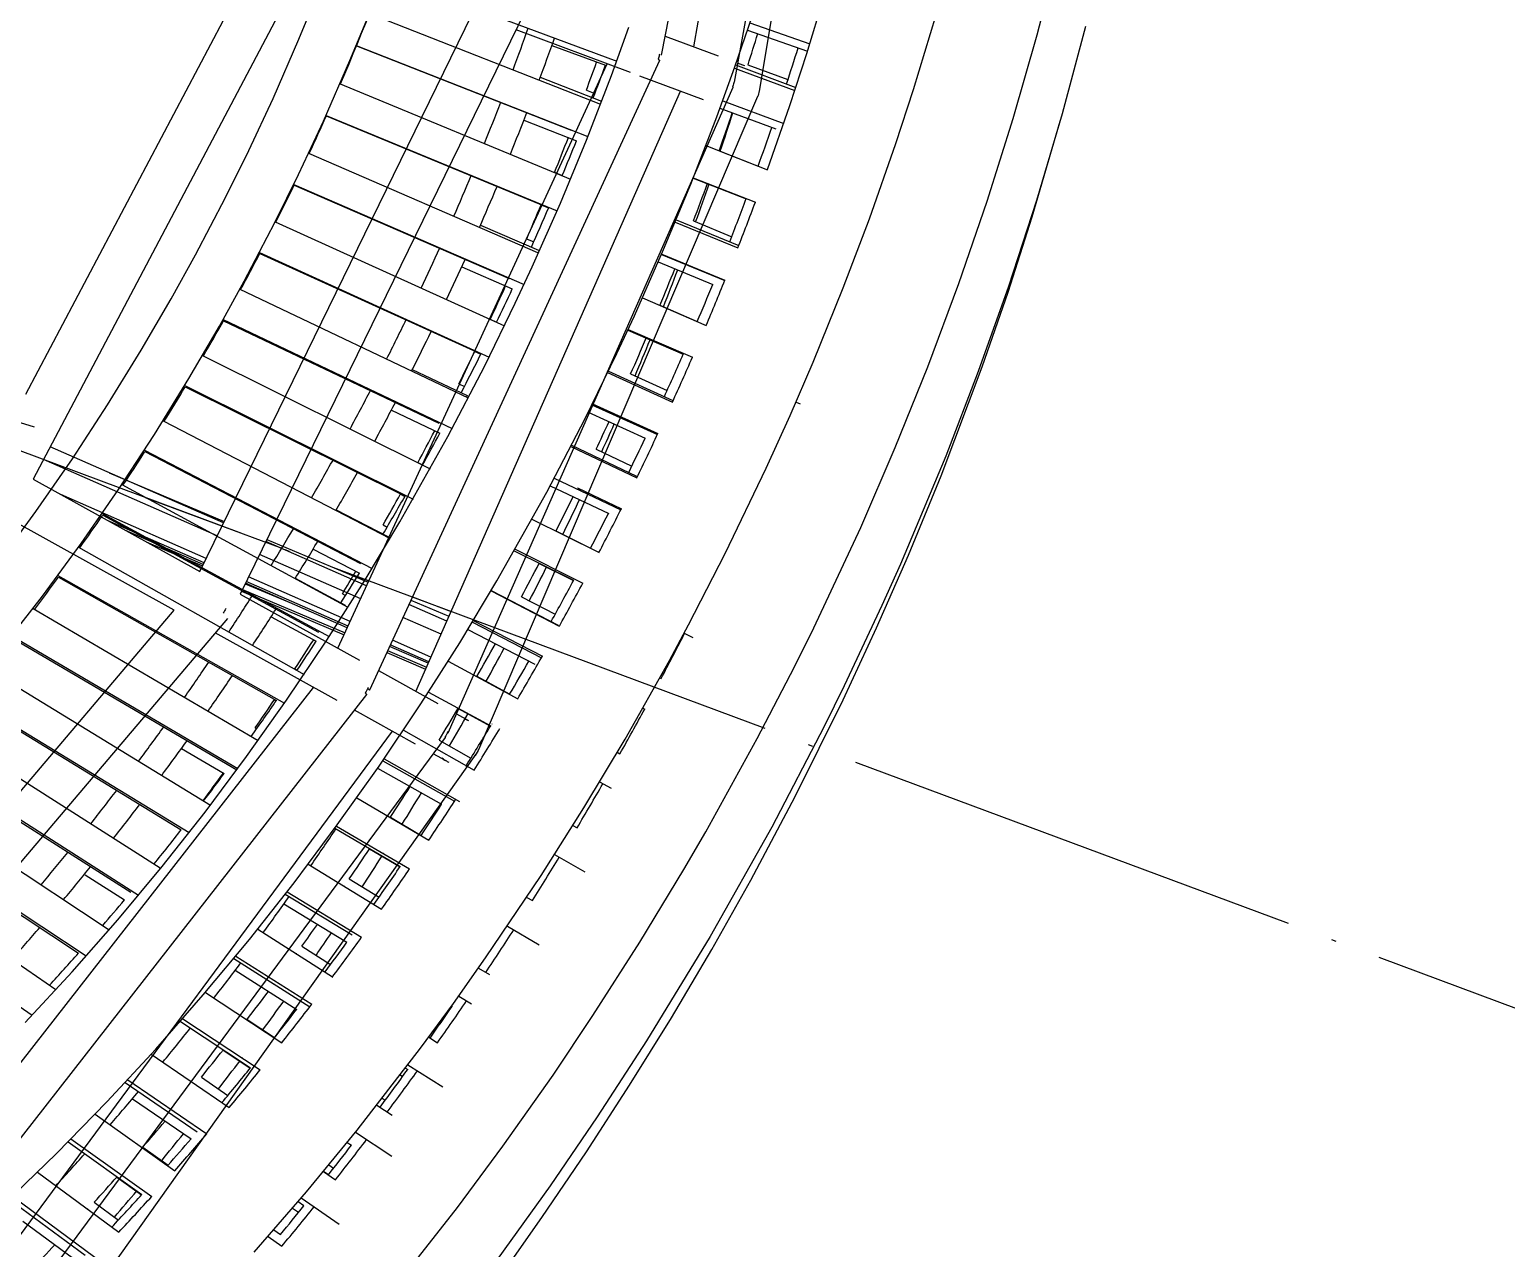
# Model space of a CAD drawing. Header units: millimetres. Extents: x 600121811 to 600690586, y 3472921280 to 3473279938.
# Drawn here: x 600394093 to 600400494, y 3473064733 to 3473070013 of the extents above; entities that cross this region are included whole.
import ezdxf

# ---------------------------------------------------------------- set-up
doc = ezdxf.new("R2010")
doc.units = ezdxf.units.MM
doc.header["$LTSCALE"] = 1000
doc.linetypes.add('AX-MALL-GIRD-200$0$DOTE', pattern=[2.42, 2, -0.2, 0.02, -0.2])
for name, color, linetype in [('AX-MALL-GIRD-200$0$A-Grid', 222, 'AX-MALL-GIRD-200$0$DOTE'), ('AX-MALL-GJ-200$0$A-Anno-Note', 241, 'CONTINUOUS'), ('AX-MALL-WALL-GJ$0$A-Detl-Patt', 8, 'CONTINUOUS'), ('AX-MALL-WALL-GJ$0$A-SEE', 254, 'CONTINUOUS'), ('AX-MALL-WALL-GJ$0$A-Wall-Fnsh', 152, 'CONTINUOUS'), ('AX-MALL-WALL-GJ$0$主梁', 30, 'CONTINUOUS')]:
    doc.layers.add(name, color=color, linetype=linetype)
doc.layers.add('AX-MALL-WALL-GJ$0$M-AUX-TO-ARCH', color=1, linetype='CONTINUOUS', plot=False)

# ---------------------------------------------------------------- blocks, each defined once
blk = doc.blocks.new('AX-MALL-GIRD-200')
at = {"layer": 'AX-MALL-GIRD-200$0$A-Grid'}
blk.add_line((600218521, 3473133579.1), (600576417, 3473000252.3), dxfattribs=at)
blk = doc.blocks.new('AX-MALL-WALL-GJ$0$A$C5469763B')
at = {"layer": 'AX-MALL-WALL-GJ$0$A-Detl-Patt'}
for points in [[(-236483.9, 2426, 0.055992), (-115679.2, 1194.4, -0.091487), (-108806.4, 637.9, 0.199165), (-91862.7, 2851.9, -0.091487), (-85363.6, 5155.6, 0.010002), (-64059.8, 8992.3, -0.645417), (-62996.9, 7511.9), (-63092.4, 7346.4)], [(-236398.5, 2314.7, 0.055947), (-115669.1, 1094.9, -0.091487), (-108832.4, 541.4, 0.199165), (-91812.8, 2765.2, -0.091487), (-85347.9, 5056.8, 0.010002), (-64040.2, 8894.3, -0.645417), (-63083.5, 7561.9), (-63129, 7483.1), (-63042.4, 7433.1)], [(-236355.3, 2259.1, 0.055924), (-115664, 1045.2, -0.091487), (-108845.4, 493.1, 0.199165), (-91787.8, 2721.9, -0.091487), (-85340, 5007.4, 0.010002), (-64030.3, 8845.2, -0.645417), (-63126.8, 7586.9), (-63197.3, 7464.7), (-63067.4, 7389.7)], [(-236312.2, 2203.4, 0.055901), (-115658.9, 995.4, -0.091487), (-108858.4, 444.8, 0.199165), (-91762.8, 2678.6, -0.091487), (-85332.1, 4958.1, 0.010002), (-64020.5, 8796.2, -0.645417), (-63170.1, 7611.9), (-63265.6, 7446.4)]]:
    blk.add_lwpolyline(points, format="xyb", dxfattribs=at)
blk = doc.blocks.new('AX-MALL-WALL-GJ$0$fewrgerhgrhtrh')
at = {"layer": 'AX-MALL-WALL-GJ$0$主梁'}
for p, q in [((19986.5, 5532.6), (20530, 2535)), ((20060.9, 5545), (20644.2, 2536.1)), ((19700.8, 5488.1), (20192.9, 2533.5)), ((20311.9, 2617.1), (19807, 5401.4)), ((20178.9, 2617.1), (20424.8, 2617.1)), ((20515.1, 2617.1), (20546, 2617.1)), ((18125.1, 196.8), (18426.7, 2517.1)), ((19573.7, 2507.3), (19297.4, -290.4)), ((20193.9, 2509.6), (19967.5, -485)), ((20185.5, 2517.1), (20185.4, 2513.2)), ((20185.4, 2513.2), (20187.5, 2512.7)), ((20187.5, 2512.7), (20189.3, 2512.2)), ((20189.3, 2512.2), (20190.1, 2511.9)), ((20190.1, 2511.9), (20190.8, 2511.7)), ((20190.8, 2511.7), (20191.4, 2511.4)), ((20191.4, 2511.4), (20191.7, 2511.3)), ((20191.7, 2511.3), (20192, 2511.2)), ((20192, 2511.2), (20192.2, 2511.1)), ((20192.2, 2511.1), (20192.5, 2511)), ((20192.5, 2511), (20192.7, 2510.9)), ((20192.7, 2510.9), (20192.9, 2510.8)), ((20192.9, 2510.8), (20193, 2510.7)), ((20193, 2510.7), (20193, 2510.7)), ((20193, 2510.7), (20193.1, 2510.6)), ((20193.1, 2510.6), (20193.2, 2510.6)), ((20193.2, 2510.6), (20193.3, 2510.5)), ((20193.3, 2510.5), (20193.4, 2510.4)), ((20193.4, 2510.4), (20193.4, 2510.4)), ((20193.4, 2510.4), (20193.5, 2510.3)), ((20193.5, 2510.3), (20193.5, 2510.3)), ((20193.5, 2510.3), (20193.6, 2510.2)), ((20193.6, 2510.2), (20193.6, 2510.2)), ((20193.6, 2510.2), (20193.6, 2510.2)), ((20193.6, 2510.2), (20193.7, 2510.2)), ((20193.7, 2510.2), (20193.7, 2510.1)), ((20193.7, 2510.1), (20193.7, 2510.1)), ((20193.7, 2510.1), (20193.7, 2510.1)), ((20193.7, 2510.1), (20193.8, 2510.1)), ((20193.8, 2510.1), (20193.8, 2510)), ((20193.8, 2510), (20193.8, 2510)), ((20193.8, 2510), (20193.8, 2510)), ((20193.8, 2510), (20193.8, 2510)), ((20193.8, 2510), (20193.8, 2509.9)), ((20193.8, 2509.9), (20193.8, 2509.9)), ((20193.8, 2509.9), (20193.9, 2509.9)), ((20193.9, 2509.9), (20193.9, 2509.9)), ((20193.9, 2509.9), (20193.9, 2509.9)), ((20193.9, 2509.9), (20193.9, 2509.8)), ((20193.9, 2509.8), (20193.9, 2509.8)), ((20193.9, 2509.8), (20193.9, 2509.8)), ((20193.9, 2509.8), (20193.9, 2509.8)), ((20193.9, 2509.8), (20193.9, 2509.8)), ((20193.9, 2509.8), (20193.9, 2509.8)), ((20193.9, 2509.8), (20193.9, 2509.8)), ((20193.9, 2509.8), (20193.9, 2509.8)), ((20193.9, 2509.8), (20193.9, 2509.7)), ((20193.9, 2509.7), (20193.9, 2509.7)), ((20193.9, 2509.7), (20193.9, 2509.7)), ((20193.9, 2509.7), (20193.9, 2509.7)), ((20193.9, 2509.7), (20193.9, 2509.7)), ((20193.9, 2509.7), (20193.9, 2509.7)), ((20193.9, 2509.7), (20193.9, 2509.7)), ((20193.9, 2509.7), (20193.9, 2509.7)), ((20193.9, 2509.7), (20193.9, 2509.6)), ((20193.9, 2509.6), (20193.9, 2509.6)), ((20193.9, 2509.6), (20193.9, 2509.6)), ((20193.9, 2509.6), (20193.9, 2509.6)), ((20193.9, 2509.6), (20193.9, 2509.6)), ((20193.9, 2509.6), (20193.9, 2509.6)), ((20193.9, 2509.6), (20193.9, 2509.6)), ((20531.4, 2511.2), (20351.1, -541.2)), ((20645.9, 2512.4), (20500.5, -562.5)), ((20530, 2517.1), (20529.9, 2512.2)), ((20529.9, 2512.2), (20530.1, 2512.2)), ((20530.1, 2512.2), (20530.3, 2512.1)), ((20530.3, 2512.1), (20530.5, 2512)), ((20530.5, 2512), (20530.6, 2512)), ((20530.6, 2512), (20530.8, 2511.9)), ((20530.8, 2511.9), (20530.8, 2511.9)), ((20530.8, 2511.9), (20530.9, 2511.8)), ((20530.9, 2511.8), (20530.9, 2511.8)), ((20530.9, 2511.8), (20531, 2511.8)), ((20531, 2511.8), (20531, 2511.7)), ((20531, 2511.7), (20531.1, 2511.7)), ((20531.1, 2511.7), (20531.1, 2511.7)), ((20531.1, 2511.7), (20531.2, 2511.6)), ((20531.2, 2511.6), (20531.2, 2511.6)), ((20531.2, 2511.6), (20531.2, 2511.6)), ((20531.2, 2511.6), (20531.2, 2511.6)), ((20531.2, 2511.6), (20531.3, 2511.6)), ((20531.3, 2511.6), (20531.3, 2511.6)), ((20531.3, 2511.6), (20531.3, 2511.5)), ((20531.3, 2511.5), (20531.3, 2511.5)), ((20531.3, 2511.5), (20531.3, 2511.5)), ((20531.3, 2511.5), (20531.3, 2511.5)), ((20531.3, 2511.5), (20531.3, 2511.5)), ((20531.3, 2511.5), (20531.4, 2511.5)), ((20531.4, 2511.5), (20531.4, 2511.5)), ((20531.4, 2511.5), (20531.4, 2511.4)), ((20531.4, 2511.4), (20531.4, 2511.4)), ((20531.4, 2511.4), (20531.4, 2511.4)), ((20531.4, 2511.4), (20531.4, 2511.4)), ((20531.4, 2511.4), (20531.4, 2511.4)), ((20531.4, 2511.4), (20531.4, 2511.4)), ((20531.4, 2511.4), (20531.4, 2511.4)), ((20531.4, 2511.4), (20531.4, 2511.4)), ((20531.4, 2511.4), (20531.4, 2511.4)), ((20531.4, 2511.4), (20531.4, 2511.4)), ((20531.4, 2511.4), (20531.4, 2511.4)), ((20531.4, 2511.4), (20531.4, 2511.3)), ((20531.4, 2511.3), (20531.4, 2511.3)), ((20531.4, 2511.3), (20531.4, 2511.3)), ((20531.4, 2511.3), (20531.4, 2511.3)), ((20531.4, 2511.3), (20531.4, 2511.3)), ((20531.4, 2511.3), (20531.4, 2511.3)), ((20531.4, 2511.3), (20531.4, 2511.3)), ((20531.4, 2511.3), (20531.4, 2511.3)), ((20531.4, 2511.3), (20531.4, 2511.3)), ((20531.4, 2511.3), (20531.4, 2511.3)), ((20531.4, 2511.3), (20531.4, 2511.3)), ((20531.4, 2511.3), (20531.4, 2511.3)), ((20531.4, 2511.3), (20531.4, 2511.3)), ((20531.4, 2511.3), (20531.4, 2511.3)), ((20531.4, 2511.3), (20531.4, 2511.2)), ((20531.4, 2511.2), (20531.4, 2511.2)), ((20531.4, 2511.2), (20531.4, 2511.2)), ((20531.4, 2511.2), (20531.4, 2511.2)), ((20531.4, 2511.2), (20531.4, 2511.2)), ((18615.4, 2417.1), (18283.3, -137.5)), ((19099.3, -260.5), (19363.8, 2417.1)), ((20094.2, 2417.1), (19564.8, 2417.1)), ((19776.2, -362.5), (19986.4, 2417.1)), ((20431.6, 2417.1), (20137.5, 2417.1)), ((20157.9, -420.1), (20325.5, 2417.1)), ((16900.8, 0), (18208.2, 76.4)), ((19122.4, -27.2), (18303.7, 19.7)), ((18582.3, 3.7), (19123.1, -19.6)), ((19116.3, -88.7), (18295.8, -41.7)), ((19798.6, -66), (19322.2, -38.7)), ((19323.3, -28.3), (19799.9, -48.9)), ((19637, -41.8), (19800.5, -41.8)), ((19999.9, -57.5), (20178.9, -65.2)), ((20001, -41.8), (20180.2, -41.8)), ((19794, -127.6), (19316.2, -100.2)), ((20177.5, -87.7), (19998.3, -77.5)), ((18283.3, -137.5), (19099.3, -260.5)), ((19105.6, -197.3), (18418.4, -157.9)), ((20173.9, -149.4), (19993.7, -139)), ((19103.5, -218.9), (18650.8, -192.9)), ((19102.7, -226.4), (18732.5, -205.2)), ((18836, -220.8), (19102.1, -232.3)), ((19302.2, -241), (19519.3, -250.3)), ((19783.6, -265.5), (19302.6, -237.9)), ((19784.1, -257.9), (19303.3, -230.3)), ((19785.8, -236.3), (19305.4, -208.7)), ((20167.5, -258.1), (19985.5, -247.7)), ((19088.2, -258.8), (19099.5, -259.3)), ((19297.4, -290.4), (19882.7, -378.6)), ((19298.6, -277.4), (19781.1, -298.3)), ((19299.6, -268), (19781.8, -288.8)), ((19981, -306.9), (20164.1, -314.8)), ((19981.7, -297.4), (20164.7, -305.3)), ((20165.7, -287.4), (19983.3, -276.9)), ((20166.2, -279.8), (19983.8, -269.3)), ((19053, -455.8), (18232.7, -332.2)), ((19282.5, -409.1), (18332.9, -3033.2)), ((19974.5, -392.4), (20266.2, -436.4)), ((18141.6, -2974.2), (19053, -455.8)), ((19963.1, -507.7), (19059, -3362.6)), ((19852.9, -576.4), (19254.7, -486.2)), ((19954.7, -502.1), (19956.8, -503.2)), ((19956.8, -503.2), (19958.7, -504.1)), ((19958, -481.1), (19960.4, -481.7)), ((19958.7, -504.1), (19959.5, -504.5)), ((19959.5, -504.5), (19960.2, -504.9)), ((19960.2, -504.9), (19960.8, -505.3)), ((19960.4, -481.7), (19962.3, -482.3)), ((19960.8, -505.3), (19961.4, -505.7)), ((19961.4, -505.7), (19961.6, -505.8)), ((19961.6, -505.8), (19961.8, -506)), ((19961.8, -506), (19962, -506.2)), ((19962, -506.2), (19962.2, -506.3)), ((19962.2, -506.3), (19962.4, -506.5)), ((19962.3, -482.3), (19963.2, -482.5)), ((19962.4, -506.5), (19962.5, -506.5)), ((19962.5, -506.5), (19962.6, -506.6)), ((19962.6, -506.6), (19962.6, -506.7)), ((19962.6, -506.7), (19962.7, -506.7)), ((19962.7, -506.7), (19962.8, -506.8)), ((19962.8, -506.8), (19962.8, -506.9)), ((19962.8, -506.9), (19962.9, -506.9)), ((19962.9, -506.9), (19962.9, -507)), ((19962.9, -507), (19962.9, -507)), ((19962.9, -507), (19963, -507)), ((19963, -507), (19963, -507.1)), ((19963, -507.1), (19963, -507.1)), ((19963, -507.1), (19963, -507.1)), ((19963, -507.1), (19963, -507.1)), ((19963, -507.1), (19963.1, -507.2)), ((19963.1, -507.2), (19963.1, -507.2)), ((19963.1, -507.2), (19963.1, -507.2)), ((19963.1, -507.2), (19963.1, -507.3)), ((19963.1, -507.3), (19963.1, -507.3)), ((19963.1, -507.3), (19963.1, -507.3)), ((19963.1, -507.3), (19963.1, -507.3)), ((19963.1, -507.3), (19963.1, -507.4)), ((19963.1, -507.4), (19963.1, -507.4)), ((19963.1, -507.4), (19963.1, -507.4)), ((19963.1, -507.4), (19963.1, -507.4)), ((19963.1, -507.4), (19963.2, -507.4)), ((19963.2, -507.7), (19963.1, -507.7)), ((19963.2, -482.5), (19964, -482.8)), ((19963.2, -507.4), (19963.2, -507.4)), ((19963.2, -507.4), (19963.2, -507.4)), ((19963.2, -507.4), (19963.2, -507.4)), ((19963.2, -507.4), (19963.2, -507.5)), ((19963.2, -507.5), (19963.2, -507.5)), ((19963.2, -507.5), (19963.2, -507.5)), ((19963.2, -507.5), (19963.2, -507.5)), ((19963.2, -507.5), (19963.2, -507.5)), ((19963.2, -507.5), (19963.2, -507.5)), ((19963.2, -507.5), (19963.2, -507.5)), ((19963.2, -507.5), (19963.2, -507.5)), ((19963.2, -507.5), (19963.2, -507.5)), ((19963.2, -507.5), (19963.2, -507.6)), ((19963.2, -507.6), (19963.2, -507.6)), ((19963.2, -507.6), (19963.2, -507.6)), ((19963.2, -507.6), (19963.2, -507.6)), ((19963.2, -507.6), (19963.2, -507.6)), ((19963.2, -507.6), (19963.2, -507.6)), ((19963.2, -507.6), (19963.2, -507.6)), ((19963.2, -507.6), (19963.2, -507.6)), ((19963.2, -507.6), (19963.2, -507.6)), ((19963.2, -507.6), (19963.2, -507.6)), ((19963.2, -507.6), (19963.2, -507.7)), ((19964, -482.8), (19964.7, -483)), ((19964.7, -483), (19965, -483.2)), ((19965, -483.2), (19965.3, -483.3)), ((19965.3, -483.3), (19965.6, -483.4)), ((19965.6, -483.4), (19965.9, -483.5)), ((19965.9, -483.5), (19966.1, -483.6)), ((19966.1, -483.6), (19966.3, -483.8)), ((19966.3, -483.8), (19966.4, -483.8)), ((19966.4, -483.8), (19966.5, -483.9)), ((19966.5, -483.9), (19966.6, -483.9)), ((19966.6, -483.9), (19966.7, -484)), ((19966.7, -484), (19966.8, -484)), ((19966.8, -484), (19966.9, -484.1)), ((19966.9, -484.1), (19967, -484.1)), ((19967, -484.1), (19967, -484.2)), ((19967, -484.2), (19967.1, -484.3)), ((19967.1, -484.3), (19967.2, -484.3)), ((19967.2, -484.3), (19967.2, -484.3)), ((19967.2, -484.3), (19967.2, -484.4)), ((19967.2, -484.4), (19967.2, -484.4)), ((19967.2, -484.4), (19967.3, -484.4)), ((19967.3, -484.4), (19967.3, -484.4)), ((19967.3, -484.4), (19967.3, -484.5)), ((19967.3, -484.5), (19967.3, -484.5)), ((19967.3, -484.5), (19967.4, -484.5)), ((19967.4, -484.5), (19967.4, -484.5)), ((19967.4, -484.5), (19967.4, -484.6)), ((19967.4, -484.6), (19967.4, -484.6)), ((19967.4, -484.6), (19967.4, -484.6)), ((19967.4, -484.6), (19967.4, -484.6)), ((19967.4, -484.6), (19967.5, -484.7)), ((19967.5, -484.7), (19967.5, -484.7)), ((19967.5, -484.7), (19967.5, -484.7)), ((19967.5, -484.7), (19967.5, -484.7)), ((19967.5, -484.7), (19967.5, -484.7)), ((19967.5, -484.7), (19967.5, -484.8)), ((19967.5, -484.8), (19967.5, -484.8)), ((19967.5, -484.8), (19967.5, -484.8)), ((19967.5, -484.8), (19967.5, -484.8)), ((19967.5, -484.8), (19967.5, -484.8)), ((19967.5, -484.8), (19967.5, -484.8)), ((19967.5, -484.8), (19967.5, -484.8)), ((19967.5, -484.8), (19967.5, -484.8)), ((19967.5, -484.8), (19967.5, -484.9)), ((19967.5, -484.9), (19967.5, -484.9)), ((19967.5, -484.9), (19967.5, -484.9)), ((19967.5, -484.9), (19967.5, -484.9)), ((19967.5, -484.9), (19967.5, -484.9)), ((19967.5, -484.9), (19967.5, -484.9)), ((19967.5, -484.9), (19967.5, -484.9)), ((19967.5, -484.9), (19967.5, -484.9)), ((19967.5, -484.9), (19967.5, -485)), ((19967.5, -485), (19967.5, -485)), ((19967.5, -485), (19967.5, -485)), ((19967.5, -485), (19967.5, -485)), ((19967.5, -485), (19967.5, -485)), ((19967.5, -485), (19967.5, -485)), ((20356.5, -450), (20415.5, -458.9)), ((18898.3, -3207.6), (19737.1, -558.9)), ((20347.4, -562.9), (19503.9, -3497)), ((20345.6, -561.5), (20346, -561.8)), ((20346, -561.8), (20346.2, -561.9)), ((20346.2, -561.9), (20346.4, -562)), ((20346.4, -562), (20346.6, -562.1)), ((20346.6, -562.1), (20346.7, -562.2)), ((20346.7, -562.2), (20346.9, -562.3)), ((20346.9, -562.3), (20346.9, -562.3)), ((20346.9, -562.3), (20347, -562.4)), ((20347, -562.4), (20347.1, -562.4)), ((20347.1, -562.4), (20347.1, -562.5)), ((20347.1, -562.5), (20347.1, -562.5)), ((20347.1, -562.5), (20347.2, -562.5)), ((20347.2, -562.5), (20347.2, -562.5)), ((20347.2, -562.5), (20347.2, -562.6)), ((20347.2, -562.6), (20347.2, -562.6)), ((20347.2, -562.6), (20347.3, -562.6)), ((20347.3, -562.6), (20347.3, -562.6)), ((20347.3, -562.6), (20347.3, -562.6)), ((20347.3, -562.6), (20347.3, -562.7)), ((20347.3, -562.7), (20347.3, -562.7)), ((20347.3, -562.7), (20347.3, -562.7)), ((20347.3, -562.7), (20347.3, -562.7)), ((20347.3, -562.7), (20347.3, -562.7)), ((20347.3, -562.7), (20347.3, -562.7)), ((20347.3, -562.7), (20347.3, -562.7)), ((20347.3, -562.7), (20347.3, -562.7)), ((20347.3, -562.7), (20347.4, -562.7)), ((20347.4, -562.7), (20347.4, -562.7)), ((20347.4, -562.7), (20347.4, -562.8)), ((20347.4, -562.8), (20347.4, -562.8)), ((20347.4, -562.8), (20347.4, -562.8)), ((20347.4, -562.8), (20347.4, -562.8)), ((20347.4, -562.8), (20347.4, -562.8)), ((20347.4, -562.8), (20347.4, -562.8)), ((20347.4, -562.8), (20347.4, -562.8)), ((20347.4, -562.8), (20347.4, -562.8)), ((20347.4, -562.8), (20347.4, -562.8)), ((20347.4, -562.8), (20347.4, -562.8)), ((20347.4, -562.8), (20347.4, -562.8)), ((20347.4, -562.8), (20347.4, -562.8)), ((20347.4, -562.8), (20347.4, -562.8)), ((20347.4, -562.8), (20347.4, -562.8)), ((20347.4, -562.8), (20347.4, -562.8)), ((20347.4, -562.8), (20347.4, -562.8)), ((20347.4, -562.8), (20347.4, -562.9)), ((20347.4, -562.9), (20347.4, -562.9)), ((20347.4, -562.9), (20347.4, -562.9)), ((20347.4, -562.9), (20347.4, -562.9)), ((20347.4, -562.9), (20347.4, -562.9)), ((20347.4, -562.9), (20347.4, -562.9)), ((20347.4, -562.9), (20347.4, -562.9)), ((20347.4, -562.9), (20347.4, -562.9)), ((20347.4, -562.9), (20347.4, -562.9)), ((20347.4, -562.9), (20347.4, -562.9)), ((20347.4, -562.9), (20347.4, -562.9)), ((20347.4, -562.9), (20347.4, -562.9)), ((20347.4, -562.9), (20347.4, -562.9)), ((20347.4, -562.9), (20347.4, -562.9)), ((20347.4, -562.9), (20347.4, -562.9)), ((20349.2, -542.1), (20348.9, -542.1)), ((20349.1, -540), (20349.3, -540.1)), ((20349.4, -542), (20349.2, -542.1)), ((20349.3, -540.1), (20349.6, -540.1)), ((20349.7, -541.9), (20349.4, -542)), ((20349.6, -540.1), (20349.8, -540.2)), ((20349.9, -541.9), (20349.7, -541.9)), ((20349.8, -540.2), (20350, -540.3)), ((20350.1, -541.8), (20349.9, -541.9)), ((20350, -540.3), (20350.2, -540.4)), ((20350.2, -541.8), (20350.1, -541.8)), ((20350.2, -540.4), (20350.3, -540.5)), ((20350.3, -541.8), (20350.2, -541.8)), ((20350.3, -540.5), (20350.4, -540.5)), ((20350.4, -541.7), (20350.3, -541.8)), ((20350.4, -540.5), (20350.5, -540.5)), ((20350.5, -541.7), (20350.4, -541.7)), ((20350.5, -540.5), (20350.6, -540.6)), ((20350.6, -541.7), (20350.5, -541.7)), ((20350.6, -540.6), (20350.6, -540.6)), ((20350.6, -540.6), (20350.7, -540.6)), ((20350.7, -541.6), (20350.6, -541.6)), ((20350.6, -541.6), (20350.6, -541.7)), ((20350.7, -540.6), (20350.7, -540.7)), ((20350.7, -540.7), (20350.8, -540.7)), ((20350.8, -541.6), (20350.7, -541.6)), ((20350.7, -541.6), (20350.7, -541.6)), ((20350.8, -540.7), (20350.8, -540.7)), ((20350.8, -540.7), (20350.8, -540.8)), ((20350.8, -540.8), (20350.9, -540.8)), ((20350.9, -541.5), (20350.8, -541.5)), ((20350.8, -541.5), (20350.8, -541.5)), ((20350.8, -541.5), (20350.8, -541.5)), ((20350.8, -541.5), (20350.8, -541.6)), ((20350.9, -540.8), (20350.9, -540.8)), ((20350.9, -540.8), (20350.9, -540.8)), ((20350.9, -540.8), (20350.9, -540.8)), ((20350.9, -540.8), (20350.9, -540.8)), ((20350.9, -540.8), (20351, -540.9)), ((20351, -541.4), (20350.9, -541.4)), ((20350.9, -541.4), (20350.9, -541.5)), ((20350.9, -541.5), (20350.9, -541.5)), ((20350.9, -541.5), (20350.9, -541.5)), ((20350.9, -541.5), (20350.9, -541.5)), ((20351, -540.9), (20351, -540.9)), ((20351, -540.9), (20351, -540.9)), ((20351, -540.9), (20351, -540.9)), ((20351, -540.9), (20351, -540.9)), ((20351, -540.9), (20351, -540.9)), ((20351, -540.9), (20351, -540.9)), ((20351, -540.9), (20351, -541)), ((20351, -541), (20351, -541)), ((20351, -541), (20351, -541)), ((20351, -541), (20351, -541)), ((20351, -541), (20351, -541)), ((20351, -541), (20351.1, -541)), ((20351.1, -541.3), (20351, -541.3)), ((20351, -541.3), (20351, -541.3)), ((20351, -541.3), (20351, -541.3)), ((20351, -541.3), (20351, -541.3)), ((20351, -541.3), (20351, -541.3)), ((20351, -541.3), (20351, -541.3)), ((20351, -541.3), (20351, -541.3)), ((20351, -541.3), (20351, -541.4)), ((20351, -541.4), (20351, -541.4)), ((20351, -541.4), (20351, -541.4)), ((20351, -541.4), (20351, -541.4)), ((20351, -541.4), (20351, -541.4)), ((20351, -541.4), (20351, -541.4)), ((20351, -541.4), (20351, -541.4)), ((20351.1, -541), (20351.1, -541)), ((20351.1, -541), (20351.1, -541)), ((20351.1, -541), (20351.1, -541)), ((20351.1, -541), (20351.1, -541)), ((20351.1, -541), (20351.1, -541)), ((20351.1, -541), (20351.1, -541.1)), ((20351.1, -541.1), (20351.1, -541.1)), ((20351.1, -541.1), (20351.1, -541.1)), ((20351.1, -541.1), (20351.1, -541.1)), ((20351.1, -541.1), (20351.1, -541.1)), ((20351.1, -541.1), (20351.1, -541.1)), ((20351.1, -541.1), (20351.1, -541.1)), ((20351.1, -541.1), (20351.1, -541.1)), ((20351.1, -541.1), (20351.1, -541.1)), ((20351.1, -541.1), (20351.1, -541.1)), ((20351.1, -541.1), (20351.1, -541.1)), ((20351.1, -541.1), (20351.1, -541.1)), ((20351.1, -541.1), (20351.1, -541.1)), ((20351.1, -541.1), (20351.1, -541.2)), ((20351.1, -541.2), (20351.1, -541.2)), ((20351.1, -541.2), (20351.1, -541.2)), ((20351.1, -541.2), (20351.1, -541.2)), ((20351.1, -541.2), (20351.1, -541.2)), ((20351.1, -541.2), (20351.1, -541.2)), ((20351.1, -541.2), (20351.1, -541.2)), ((20351.1, -541.2), (20351.1, -541.2)), ((20351.1, -541.2), (20351.1, -541.2)), ((20351.1, -541.2), (20351.1, -541.2)), ((20351.1, -541.2), (20351.1, -541.2)), ((20351.1, -541.2), (20351.1, -541.3)), ((20351.1, -541.2), (20351.1, -541.2)), ((20351.1, -541.3), (20351.1, -541.3)), ((20351.1, -541.3), (20351.1, -541.3)), ((20351.1, -541.3), (20351.1, -541.3)), ((20351.1, -541.3), (20351.1, -541.3)), ((20351.1, -541.3), (20351.1, -541.3)), ((20500.8, -555.9), (20500.8, -557.8)), ((19339.9, -3343.8), (20123.7, -617.2)), ((20497.2, -583.7), (19700.7, -3555.8)), ((20236.4, -634.2), (19937.4, -589.1)), ((20385.7, -656.7), (20323.1, -647.2))]:
    blk.add_line(p, q, dxfattribs=at)
at = {"layer": 'AX-MALL-WALL-GJ$0$主梁', "extrusion": (0, 0, -1)}
for centre, radius, start, end in [((-20076.4, 2517.1), 109.2, 170.52772, 180.00953), ((-20428.6, 2517.1), 101.5, 169.49176, 180.00546), ((-20546.6, 2517.1), 99.7, 164.59704, 179.99833), ((-20546.9, 2517.1), 99.4, 179.98915, 187.22966), ((-19121.9, -365.1), 139.1, 182.42131, 192.01412), ((-19847.4, -474.4), 110.8, 180.84577, 194.48696), ((-20400.5, -558), 100.2, 90.01637, 98.58087), ((-20247, -534.6), 102.2, 180.18742, 195.26899), ((-20401, -557.8), 99.8, 179.98779, 198.8219), ((-20400.6, -557.4), 100.4, 278.5694, 290.22205), ((-20400.6, -557.5), 100.2, 270.01637, 278.58087)]:
    blk.add_arc(centre, radius, start, end, dxfattribs=at)
blk = doc.blocks.new('AX-MALL-WALL-GJ$0$edhtrhrtjy')
at = {"layer": 'AX-MALL-WALL-GJ$0$A-Wall-Fnsh'}
for p, q in [((21688.2, 3226.2), (21648.7, 3599.5)), ((21871.9, 3333.5), (21909.5, 2944.3)), ((21717.6, 2851.2), (21688.2, 3226.2)), ((21269.3, 2818.9), (21248.7, 3155.5)), ((20781.4, 2803.3), (20761.5, 3128)), ((21909.5, 2944.3), (21936.4, 2553.9)), ((21943.8, 2481.3), (21912.1, 2911.9)), ((20509.2, 2639.6), (20503, 2869.7)), ((20504, 2841.3), (20779.3, 2846.1)), ((21279.1, 2572.6), (21269.3, 2818.9)), ((21737.1, 2475.6), (21717.6, 2851.2)), ((20505.1, 2808.5), (20780.9, 2813.4)), ((20790.9, 2565.7), (20781.4, 2803.3)), ((20021.1, 2418.5), (20019.1, 2640)), ((20509, 2648.7), (20788.1, 2648.7)), ((20511.2, 2409.4), (20509.2, 2639.6)), ((20509.2, 2633.9), (20788.6, 2633.9)), ((20558.8, 2668.2), (20744, 2668.2)), ((20796.8, 2271.7), (20790.9, 2565.7)), ((21285.5, 2226), (21279.1, 2572.6)), ((21936.4, 2553.9), (21952.7, 2162.6)), ((18947, 2483.9), (20020.9, 2483.9)), ((19734, 2450.2), (19981.4, 2450.2)), ((20511, 2483.9), (20793.2, 2483.9)), ((20511.1, 2449.6), (20769.6, 2449.6)), ((21746.7, 2099.4), (21737.1, 2475.6)), ((21959.9, 2138.8), (21943.8, 2481.3)), ((20017.4, 2117), (20021.1, 2418.5)), ((20507.3, 2096.3), (20511.2, 2409.4)), ((19941.5, 2320.7), (19981.2, 2320)), ((18697, 2092.9), (18703.7, 2290)), ((18936.7, 2082.7), (18943.7, 2284)), ((18944.2, 2303.6), (20020.3, 2284.8)), ((19734.8, 2303.6), (20018.9, 2298.7)), ((19941.5, 2286.2), (19941.5, 2286.4)), ((20510.5, 2276.5), (20796.8, 2271.5)), ((20572.4, 2275.6), (20753.9, 2272.4)), ((21283.8, 1906.8), (21285.5, 2226)), ((18939.6, 2153.7), (20017.8, 2134.8)), ((18940.9, 2153), (19940.5, 2135.5)), ((20006.7, 1822.4), (20017.4, 2117)), ((20508, 2126.5), (20797.3, 2121.5)), ((20508, 2125.4), (20754.6, 2121.1)), ((21952.7, 2162.6), (21958.7, 1770.8)), ((21967.9, 1796), (21959.9, 2138.8)), ((18681.3, 1813.2), (18697, 2092.9)), ((18920.7, 1796.9), (18936.7, 2082.7)), ((19733.2, 2104.7), (19977.8, 2100.4)), ((20496.3, 1790.2), (20507.3, 2096.3)), ((21746.5, 1713.3), (21746.7, 2099.4)), ((18931.5, 1973.5), (20011.7, 1935.8)), ((19936.5, 1938.9), (19972.8, 1937.6)), ((20502.2, 1930.3), (20795.3, 1920)), ((20574.2, 1951.9), (20753.3, 1945.6)), ((20501.8, 1919.2), (20795.1, 1908.9)), ((20573.9, 1916.7), (20573.9, 1917)), ((21273.6, 1560.1), (21283.8, 1906.8)), ((18661.3, 1564.8), (18681.3, 1813.2)), ((18900.3, 1543.1), (18920.7, 1796.9)), ((18922.5, 1823.8), (20004.9, 1786)), ((18924.4, 1822.4), (19966.2, 1786)), ((19988.7, 1521.2), (20006.7, 1822.4)), ((21965.5, 1292.1), (21967.9, 1796)), ((19931.2, 1786.8), (19966.2, 1785.5)), ((20477.5, 1477.2), (20496.3, 1790.2)), ((20493.4, 1731.9), (20748.3, 1723)), ((20495.2, 1767.1), (20791.5, 1756.7)), ((20495.3, 1769.3), (20791.6, 1759)), ((21958.7, 1770.8), (21954.3, 1378.7)), ((21736.4, 1336.7), (21746.5, 1713.3)), ((18909.1, 1644), (19989.1, 1587.4)), ((19715.3, 1612.3), (19988.6, 1597.9)), ((19923.7, 1626.9), (19957.2, 1625.1)), ((18638.1, 1338.4), (18661.3, 1564.8)), ((18876.6, 1311.8), (18900.3, 1543.1)), ((19921.8, 1591), (19921.8, 1591.7)), ((20483.4, 1562.2), (20783.8, 1546.5)), ((20565.8, 1558.4), (20741.8, 1549.2)), ((20711.9, 1550.7), (20711.9, 1550.3)), ((21260.9, 1308.8), (21273.6, 1560.1)), ((18895.7, 1494.5), (19982.3, 1437.6)), ((18898.3, 1492.4), (19912.3, 1439.3)), ((19974.9, 1347.9), (19988.7, 1521.2)), ((20463.3, 1297.2), (20477.5, 1477.2)), ((19702.6, 1414.3), (19941.2, 1401.8)), ((19912.4, 1441.3), (19912.5, 1442)), ((20472.4, 1409.2), (20734.2, 1395.5)), ((20472.7, 1412.6), (20776.2, 1396.7)), ((19945.4, 1047.9), (19974.9, 1347.9)), ((20559.4, 1404.2), (20734.2, 1395.1)), ((20577.9, 1407.1), (20577.9, 1407.6)), ((20734.4, 1398.9), (20734.4, 1399.4)), ((21264.5, 1371.6), (21283.8, 1370.6)), ((21954.3, 1378.7), (21933.5, 870.7)), ((18603.1, 1060.9), (18638.1, 1338.4)), ((18840.9, 1028.2), (18876.6, 1311.8)), ((18877, 1315.4), (19965.1, 1239.3)), ((20432.6, 985.5), (20463.3, 1297.2)), ((21243.7, 1057.8), (21260.9, 1308.8)), ((21716.8, 960.2), (21736.4, 1336.7)), ((21953, 919.8), (21965.5, 1292.1)), ((19897.5, 1245), (19927.4, 1242.9)), ((20550.3, 1235.5), (20723.7, 1223.4)), ((18859.2, 1166.3), (19950, 1090.1)), ((18862.3, 1163.5), (19912.1, 1090.1)), ((20455.1, 1206), (20762.7, 1184.5)), ((20455.8, 1213.4), (20761.7, 1192)), ((20548.1, 1199.5), (20548.2, 1200.1)), ((19883.6, 1091.1), (19912, 1089.1)), ((18570.9, 845.5), (18603.1, 1060.9)), ((18808, 808), (18840.9, 1028.2)), ((19902.6, 704.7), (19945.4, 1047.9)), ((20439.8, 1052.2), (20750.8, 1030.5)), ((20440.3, 1056.7), (20751.2, 1035)), ((20537.9, 1049.9), (20538, 1050.6)), ((21206.1, 649.4), (21243.7, 1057.8)), ((18835.2, 988), (19927.2, 892.5)), ((20388.1, 628.8), (20432.6, 985.5)), ((20436, 1016.3), (20706.5, 997.4)), ((21677.9, 481.4), (21716.8, 960.2)), ((19657.1, 923.1), (19919.1, 900.2)), ((19863.5, 898), (19863.6, 899.2)), ((19867.6, 935.3), (19894.4, 932.9)), ((19919.1, 900.2), (19919.3, 893.2)), ((21933.4, 576.6), (21953, 919.8)), ((18527.2, 591.7), (18570.9, 845.5)), ((18812.9, 839.4), (19908, 743.6)), ((18816.6, 835.8), (19845.5, 745.8)), ((20417, 850.8), (20732.1, 823.2)), ((20417.6, 856.2), (20729.4, 828.9)), ((20521, 841.7), (20521, 842.4)), ((20524.2, 878), (20694.5, 863.1)), ((21933.5, 870.7), (21921, 675.3)), ((18763.3, 548.6), (18808, 808)), ((19633.4, 726.7), (19865.4, 706.4)), ((19837.1, 286), (19902.6, 704.7)), ((18783.6, 662.1), (19879.7, 546.9)), ((20392.4, 660.1), (20673, 635.5)), ((20397.3, 696.3), (20716, 668.4)), ((20506.8, 692.5), (20506.9, 693.3)), ((20506.8, 692.5), (20716.6, 674.1)), ((21165, 304.5), (21206.1, 649.4)), ((21921, 675.3), (21889.3, 293.1)), ((18473, 318.2), (18527.2, 591.7)), ((20320, 193.7), (20388.1, 628.8)), ((21906.3, 233.9), (21933.4, 576.6)), ((18707.8, 269), (18763.3, 548.6)), ((18756.9, 514.1), (19856.2, 398.6)), ((19820.2, 554.5), (19843.1, 552.1)), ((18761, 509.7), (19819, 398.5)), ((20369.1, 496.8), (20691.9, 462.9)), ((20484.5, 485.6), (20651.3, 468.1)), ((21658.5, 293.8), (21677.9, 481.4)), ((19797.5, 399.4), (19818.7, 397.1)), ((18722.2, 338), (19822.4, 202.9)), ((20344.9, 341.8), (20631, 311.7)), ((20346, 348.6), (20672.4, 314.3)), ((20465.4, 328.2), (20630.9, 310.8)), ((20466.3, 336), (20466.5, 337)), ((18411.6, 46.9), (18473, 318.2)), ((18645, -8.6), (18707.8, 269)), ((19781.8, -10), (19837.1, 286)), ((21141.2, 131.6), (21165, 304.5)), ((21159.6, 264.1), (21200.9, 259.8)), ((21616.3, -53.1), (21658.5, 293.8)), ((21889.3, 293.1), (21869.4, 97.7)), ((19560.4, 238.5), (19810.3, 207.8)), ((19773.5, 248.1), (19793, 245.7)), ((19810.3, 207.8), (19810.3, 204.4)), ((20262.5, -114.1), (20320, 193.7)), ((21857.4, -231.7), (21906.3, 233.9)), ((18690.9, 190.8), (19794.7, 55.3)), ((18695.5, 185.6), (19740.4, 57.3)), ((20311.4, 144.5), (20642.1, 103.9)), ((20311.6, 146.1), (20635.9, 106.3)), ((20438.4, 128.9), (20438.7, 130.5)), ((20443.7, 165.9), (20607.5, 145.8)), ((21079.9, -255.3), (21141.2, 131.6)), ((21869.4, 97.7), (21808.8, -391)), ((18343.1, -222.2), (18411.6, 46.9)), ((18650.9, 16.1), (19755.3, -139.1)), ((18765.4, 0), (19396.9, 0)), ((19525.8, 44.4), (19750.3, 16.9)), ((19729.8, 0), (19747, 0)), ((21128.5, 45.3), (21134.6, 44.5)), ((18575, -283.9), (18645, -8.6)), ((19719.2, -304.6), (19781.8, -10)), ((20275.6, -47.7), (20600.3, -87.6)), ((20282.7, -11), (20617.5, -52.1)), ((20284.2, -3.1), (20618.8, -44.1)), ((21548.2, -509.7), (21616.3, -53.1)), ((19449.2, -96.1), (19449.2, -94.6)), ((19497.7, -101.4), (19741.2, -135.6)), ((19712.1, -93), (19727.8, -95.2)), ((20197.4, -420.4), (20262.5, -114.1)), ((21105.4, -102.7), (21114.3, -103.8)), ((18615.1, -130.2), (19723.4, -286)), ((18620.1, -136.3), (19673.4, -284.3)), ((18267.5, -488.9), (18343.1, -222.2)), ((20243.9, -205.9), (20582.9, -253.6)), ((20383.4, -224.3), (20543.4, -246.8)), ((20540.2, -246.3), (20540, -247.5)), ((21016.8, -596.4), (21079.9, -255.3)), ((21803.4, -638), (21857.4, -231.7)), ((18497.6, -556.8), (18575, -283.9)), ((18569.7, -303.3), (19678.6, -478.9)), ((19457.7, -294), (19678, -325)), ((19646.5, -608.7), (19719.2, -304.6)), ((20210.5, -361.7), (20514.3, -404.4)), ((20355.5, -383.3), (20514.1, -405.6)), ((20357.3, -373.1), (20357.6, -371.7)), ((20405.1, -379.8), (20405.3, -378.4)), ((21068.5, -320.6), (21081.5, -322.4)), ((20121.8, -736.8), (20197.4, -420.4)), ((20516, -395.4), (20516.3, -394)), ((21808.8, -391), (21724.1, -927.5)), ((18529.2, -448.6), (19642.4, -625)), ((18534.6, -455.6), (19606, -625.2)), ((19632.9, -469.6), (19643.9, -471.4)), ((21041.6, -467.8), (21098.5, -475.8)), ((21516.4, -695.6), (21548.2, -509.7)), ((18412.8, -827), (18497.6, -556.8)), ((20166.5, -554.1), (20514.2, -609.2)), ((20325.9, -540.7), (20482.6, -565.5)), ((18478.5, -619.9), (19592, -816.2)), ((19569.1, -899.1), (19646.5, -608.7)), ((19596.4, -625.8), (19605.5, -627.3)), ((20318.6, -578.2), (20318.9, -576.9)), ((20474.5, -605.3), (20474.9, -603)), ((20945.1, -936), (21016.8, -596.4)), ((21750.1, -978.1), (21803.4, -638)), ((20131, -700), (20502.5, -758.9)), ((20999, -684.6), (21019.3, -687.8)), ((21447.5, -1057.6), (21516.4, -695.6)), ((18433.3, -764.1), (19551.5, -961.2)), ((20041.2, -1039.1), (20121.8, -736.8)), ((20119.1, -747.3), (20433.5, -797.1)), ((20128.5, -710.1), (20480.8, -765.9)), ((20286.5, -736.5), (20286.8, -735.2)), ((20288.9, -725), (20289.2, -723.5)), ((18439.1, -771.8), (19549.7, -967.7)), ((19561, -769), (19568.2, -770.3)), ((20968.2, -831), (21116.7, -854.5)), ((18377.2, -933.2), (19495.7, -1150.6)), ((19484.5, -1187.1), (19569.1, -899.1)), ((20079.4, -899.8), (20436.1, -962.7)), ((20245.1, -927.5), (20397.6, -954.4)), ((20844.6, -1354.6), (20945.1, -936)), ((21724.1, -927.5), (21623.9, -1447.4)), ((19292.7, -964), (19503.9, -1001.3)), ((21689.6, -1316.8), (21750.1, -978.1)), ((18327.2, -1076.1), (19450.9, -1294.5)), ((18333.3, -1084.7), (19415.1, -1295)), ((19953.1, -1339), (20041.2, -1039.1)), ((20036.5, -1055.8), (20359.5, -1112.8)), ((20039.7, -1044.7), (20401, -1108.4)), ((20208.2, -1087.6), (20359.2, -1114.2)), ((20211.2, -1074.9), (20211.7, -1073.2)), ((20272.4, -1085.7), (20272.8, -1084)), ((20919.9, -1046.5), (20947.7, -1051.4)), ((21367.9, -1426.4), (21447.5, -1057.6)), ((19460.4, -1141.2), (19462.4, -1141.6)), ((20362.3, -1101.6), (20362.7, -1099.8)), ((19392.5, -1472.8), (19484.5, -1187.1)), ((20885.3, -1192), (21042.2, -1219.7)), ((18265.8, -1242.9), (19386.4, -1481.1)), ((19982.3, -1242.6), (20348.5, -1313.8)), ((20161.8, -1277.5), (20162.2, -1275.9)), ((20171.3, -1239.5), (20320.1, -1268.5)), ((19857.3, -1636.6), (19953.1, -1339)), ((21621.9, -1653.9), (21689.6, -1316.8)), ((18211, -1384.4), (19340.4, -1624.5)), ((18217.3, -1393.9), (19304.5, -1625)), ((19934.6, -1398.6), (20267.9, -1463.3)), ((19938.4, -1386.4), (20309.5, -1458.5)), ((20782.7, -1587.5), (20844.6, -1354.6)), ((20831.4, -1406), (20885.6, -1416.6)), ((19943.9, -1440.2), (20257.4, -1501.1)), ((20120.7, -1436.4), (20121.1, -1434.8)), ((21295.5, -1727.9), (21367.9, -1426.4)), ((21623.9, -1447.4), (21538.3, -1830.9)), ((19293.3, -1755.8), (19392.5, -1472.8)), ((18144.1, -1548.7), (19273.5, -1809.4)), ((19875.4, -1582.3), (20251.6, -1662.2)), ((20080.3, -1585.4), (20224.8, -1616.1)), ((20716.8, -1819.3), (20782.7, -1587.5)), ((20792.9, -1550.4), (20856.6, -1562.8)), ((19093, -1623.5), (19290.2, -1665.4)), ((19753.8, -1931.6), (19857.3, -1636.6)), ((20069.6, -1623.5), (20070.1, -1621.8)), ((20778.7, -1602.1), (20781.7, -1602.7)), ((21547.2, -1989.8), (21621.9, -1653.9)), ((18084.4, -1688.6), (19219.9, -1950.8)), ((18090.9, -1698.9), (19184.1, -1951.3)), ((19827.3, -1724.7), (20208.6, -1805.8)), ((21199.3, -2092.3), (21295.5, -1727.9)), ((19186.7, -2035.7), (19293.3, -1755.8)), ((19822.7, -1737.9), (20204.5, -1819.1)), ((19846.3, -1783.4), (20155.2, -1849)), ((20023.9, -1782.5), (20024.4, -1780.8)), ((20733.3, -1762.8), (20777.2, -1772.2)), ((18012.1, -1850.1), (19147.6, -2133.2)), ((20583.2, -2247.4), (20716.8, -1819.3)), ((21538.3, -1830.9), (21451, -2182.6)), ((19758.7, -1918.4), (20145.2, -2007.6)), ((20690.9, -1906.1), (20865.7, -1943.2)), ((19642.7, -2223.6), (19753.8, -1931.6)), ((19968.8, -1965), (20108.4, -1997.2)), ((20675, -1958.7), (20686.9, -1961.3)), ((20685.8, -1923.2), (20696.8, -1925.5)), ((17947.4, -1988.2), (19089.6, -2273)), ((19072.8, -2312.5), (19186.7, -2035.7)), ((21465.4, -2323.7), (21547.2, -1989.8)), ((19700.9, -2073.7), (20056.2, -2155.7)), ((19706.2, -2059.5), (20098.3, -2150)), ((20637.1, -2080.6), (20652.1, -2084.1)), ((21107.2, -2409.9), (21199.3, -2092.3)), ((19917.8, -2125.7), (20055.6, -2157.5)), ((20006.9, -2128.9), (20007.5, -2126.6)), ((20625.7, -2116.6), (20702.5, -2134.3)), ((19523.8, -2512.5), (19642.7, -2223.6)), ((21451, -2182.6), (21347.3, -2561.2)), ((19631.9, -2250.6), (20029.4, -2349.8)), ((19870.6, -2268.6), (20006, -2302.3)), ((20470.4, -2574.9), (20583.2, -2247.4)), ((20579.5, -2258.6), (20763.7, -2301.1)), ((19857.7, -2306.9), (19858.3, -2305)), ((20561.4, -2312.9), (20582.7, -2317.8)), ((21404, -2556.4), (21465.4, -2323.7)), ((19568.9, -2405.3), (19936.2, -2496.9)), ((19575.2, -2390.2), (19978.6, -2490.8)), ((20993.8, -2769), (21107.2, -2409.9)), ((19623.2, -2460.5), (19922.1, -2535)), ((19802.5, -2465.7), (19803.2, -2463.8)), ((19808.6, -2448.4), (19809.5, -2445.9)), ((20508.6, -2467.1), (20570.3, -2482.5)), ((20509.3, -2465.1), (20534.7, -2471.4)), ((20520.7, -2432.2), (20545.2, -2438.3)), ((19397.1, -2798), (19523.8, -2512.5)), ((19495.2, -2578.7), (19904.2, -2688.3)), ((20349.3, -2899), (20470.4, -2574.9)), ((20458.6, -2607.7), (20652.6, -2656.1)), ((19738.7, -2641.7), (19868.6, -2676.5)), ((20438.7, -2662.3), (20469.8, -2670)), ((20451.4, -2627.5), (20481.5, -2635)), ((19427, -2732.6), (19806.6, -2834.4)), ((19434.2, -2716.6), (19849.4, -2827.8)), ((19262.7, -3079.9), (19397.1, -2798)), ((19678, -2802.1), (19805.8, -2836.4)), ((20382, -2814), (20453.3, -2833.1)), ((20395.6, -2778.3), (20429.9, -2787.4)), ((19348.6, -2902.1), (19769.6, -3022.8)), ((19624.5, -2938.3), (19749.7, -2974.2)), ((19609.1, -2976.8), (19609.9, -2974.6)), ((19274.9, -3055.1), (19667.6, -3167.7)), ((19283.2, -3038.2), (19710.9, -3160.8)), ((19363.2, -3123.3), (19651, -3205.8)), ((19544.2, -3134.7), (19545.1, -3132.6))]:
    blk.add_line(p, q, dxfattribs=at)
for centre, radius, start, end in [((7525.5, 2046.5), 13048.9, 2.7312, 3.35168), ((7529.4, 2140.6), 13225.2, 2.20167, 2.91255), ((7673.4, 2546.9), 11274.3, 357.08468, 0.95799), ((7490.1, 2286.8), 12122.8, 0.02415, 0.93165), ((7484.4, 2305.4), 12250.4, 359.92727, 0.83528), ((7489, 2294.4), 12452.6, 0.12065, 0.71689), ((7566.1, 2402.2), 12415.4, 359.52535, 0.22176), ((7392.6, 2041), 13181.9, 1.01887, 1.77632), ((7371.6, 1842.9), 13213.1, 1.87566, 2.63208), ((7421.7, 2137.1), 13332.9, 0.58071, 1.34307), ((7430, 2287), 12182.8, 358.41437, 359.31762), ((7427, 2305.7), 12307.8, 358.32391, 359.2248), ((7248.2, 2039.3), 13326.3, 359.62401, 0.37075), ((7193.5, 1838), 13391.2, 0.4855, 1.22895), ((7298, 2136.6), 13456.7, 359.0842, 359.9388), ((7291.9, 2151.6), 13505.4, 358.97192, 359.87238), ((7428.1, 2294.7), 12513.4, 358.36843, 359.11332), ((7522.8, 2402.9), 12458.6, 357.85769, 358.60883), ((7732.5, 2543.9), 11215.1, 355.39719, 356.31807), ((7382.7, 2288.4), 12230.2, 356.81131, 357.71111), ((7382.9, 2307), 12352, 356.72708, 357.62167), ((7384.7, 2296.1), 12556.9, 356.94502, 357.67751), ((7524, 2402.9), 12457.5, 356.30299, 357.16749), ((7147.6, 2040.7), 13426.9, 357.93924, 358.67048), ((7007.4, 1838.1), 13577.3, 358.81608, 359.5386), ((7245.5, 2152.7), 13551.8, 357.4361, 358.33506), ((7246.1, 2137.8), 13508.5, 357.50042, 358.24029), ((7812.2, 2536.8), 11135.1, 353.70144, 354.62833), ((7362.7, 2289.8), 12250.2, 355.21051, 356.10869), ((7360.9, 2308.5), 12374, 355.13245, 356.02226), ((7038, 2045.2), 13536.6, 356.57065, 357.30422), ((7362.4, 2297.6), 12579.2, 355.1957, 355.92369), ((7540, 2401.8), 12441.4, 354.65111, 355.38979), ((6874.2, 1841.4), 13710.6, 357.46102, 358.17059), ((7151.5, 2142.4), 13603.2, 356.00548, 356.85265), ((7148.1, 2157.4), 13649.3, 355.91244, 356.80509), ((7896.6, 2526.8), 11050.2, 351.99371, 352.92693), ((7379, 2288.2), 12233.9, 353.60982, 354.5089), ((7379.1, 2306.8), 12355.8, 353.53768, 354.42537), ((7380.9, 2295.9), 12560.7, 353.78126, 354.5002), ((7580.8, 2397.8), 12400.5, 353.0746, 353.94616), ((7157.1, 2156.7), 13640.3, 354.38982, 355.2831), ((6989.3, 2049), 13585.4, 355.05561, 355.61147), ((6728.6, 1848.9), 13856.4, 355.97264, 356.51952), ((7159.3, 2141.7), 13595.5, 354.47302, 355.1719), ((8002.6, 2511), 10943, 350.27028, 351.2116), ((7404, 2285.1), 12208.7, 352.00665, 352.90708), ((7405.9, 2303.4), 12328.7, 351.94043, 352.82643), ((7408.4, 2292.4), 12532.9, 352.02285, 352.73977), ((7656.2, 2388), 12324.4, 351.42684, 352.15812), ((6958.4, 2051.1), 13616.4, 353.39416, 354.09573), ((6599.1, 1859.4), 13986.2, 354.34535, 355.03057), ((7096.2, 2162.9), 13701.5, 352.8728, 353.76197), ((7098.4, 2147.9), 13656.6, 352.9307, 353.64265), ((8118.8, 2490.5), 10825, 348.52696, 349.4562), ((7453.2, 2277.9), 12159, 350.39741, 351.30083), ((7455, 2296.2), 12279.1, 350.33719, 351.22296), ((7450.8, 2286.3), 12490, 350.6084, 351.31727), ((7725.7, 2376.9), 12254.1, 349.81781, 350.70885), ((6897.1, 2058.9), 13678.2, 352.04519, 352.735), ((6530.8, 1866.8), 14055, 353.02991, 353.70373), ((7137.6, 2143.1), 13617.1, 351.41532, 352.27114), ((7133.9, 2158.3), 13663.6, 351.35259, 352.24396), ((6689.1, 1945.3), 14570, 352.50384, 353.37315), ((8284.7, 2455.6), 10655.5, 346.76025, 347.69922), ((7543.2, 2262), 12067.6, 348.77855, 349.66588), ((7545.4, 2280.1), 12187.3, 348.72435, 349.61275), ((7542.5, 2270.1), 12396.9, 349.01087, 349.53755), ((7836.2, 2356.3), 12141.6, 348.17246, 348.89064), ((7158.9, 2154.1), 13638.2, 349.83186, 350.72449), ((6926.9, 2054.7), 13648.1, 350.38247, 351.06867), ((6469.3, 1874.9), 14117, 351.42239, 352.08376), ((7163.8, 2138.6), 13590.6, 349.88589, 350.58713), ((6639.1, 1952), 14620.4, 351.05039, 351.91684), ((8438.9, 2417.9), 10496.7, 344.96868, 345.91653), ((7619.3, 2246.3), 11989.8, 347.1492, 348.03802), ((7621.5, 2264.3), 12109.5, 347.1013, 347.99118), ((7622, 2253.8), 12315.8, 347.21498, 347.9221), ((7966.5, 2327.7), 12008.3, 346.51066, 347.23756), ((6960.6, 2048.6), 13613.9, 349.0358, 349.71478), ((6438.7, 1879.6), 14148, 350.11685, 350.77341), ((7214.6, 2129.4), 13539, 348.36234, 349.21341), ((7212, 2144.5), 13584.2, 348.30451, 349.20017), ((8600.8, 2373.1), 10328.7, 343.14816, 344.10577), ((6621.5, 1955), 14638.3, 349.59853, 350.46396), ((7756.5, 2214.1), 11848.9, 345.50265, 346.39758), ((7757.6, 2232.3), 11969.7, 345.46122, 346.35704), ((8082.6, 2299), 11888.7, 344.83973, 345.7609), ((7747.5, 2224.5), 12186.9, 345.78066, 346.48402), ((7296.7, 2126.3), 13497.6, 346.77032, 347.67112), ((7004, 2039.7), 13569.5, 347.36289, 348.03858), ((6420.2, 1883), 14166.8, 348.5148, 349.15956), ((7303.7, 2110.3), 13447.8, 346.82047, 347.51421), ((6649.2, 1950), 14610.1, 348.14521, 349.01226), ((7877.1, 2181.8), 11724.1, 343.84076, 344.7405), ((7879.4, 2199.6), 11843.6, 343.80611, 344.70677), ((7877.1, 2189.9), 12052.8, 343.94384, 344.65017), ((8254.9, 2250.9), 11709.8, 343.1469, 343.87515), ((7081.1, 2033.4), 13323.7, 345.75496, 346.58943), ((7078.4, 2022.6), 13493.2, 346.00949, 346.67977), ((6442.4, 1878.4), 14144.1, 347.21288, 347.85624), ((7389.4, 2089.6), 13359.7, 345.2741, 346.13092), ((7387, 2104.5), 13404.7, 345.22587, 346.13213), ((6687.7, 1941.4), 14570.7, 346.69052, 347.55979), ((8028.1, 2137.2), 11566.6, 342.1557, 343.06275), ((8028.2, 2155.6), 11688.4, 342.12832, 343.03602), ((8405.9, 2203.7), 11551.6, 341.43183, 342.36972), ((7176.7, 2008.4), 13224.8, 344.21928, 345.05413), ((7504.3, 2072.8), 13283.2, 343.65373, 344.58261), ((7176.4, 1997.2), 13392, 344.48348, 344.98345), ((6477.7, 1869.9), 14107.8, 345.75879, 346.23795), ((7513.1, 2056.1), 13231.5, 343.71502, 344.4043), ((8202.4, 2079.6), 11383, 340.44767, 341.36414), ((8202.5, 2097.9), 11504.8, 340.42795, 341.34499), ((6737.7, 1929.3), 14519.3, 345.23017, 346.1023), ((6750, 1916.2), 14466.2, 345.26091, 345.92157), ((8581.3, 2143.2), 11366, 339.69044, 340.42224), ((7290.9, 1975.3), 13105.9, 342.67099, 343.50736), ((7295.8, 1962.7), 13267.7, 342.77242, 343.44019), ((6543.3, 1852.7), 14039.9, 344.14341, 344.77145), ((7651.1, 2014.6), 13087.3, 342.1409, 342.8295), ((7640, 2032.1), 13141.5, 342.097, 343.01945), ((8372.8, 2035.9), 11323.6, 338.70135, 339.62765), ((6825.7, 1905.6), 14428.1, 343.76269, 344.64005), ((8756.7, 2076.9), 11178.5, 337.91971, 338.87777), ((6835.5, 1893), 14377.7, 343.79126, 344.59792), ((7427.9, 1931.6), 12962.1, 341.10693, 341.94632), ((7418, 1923.9), 13139.4, 341.39283, 342.0572), ((6621.2, 1830), 13958.8, 342.83188, 343.46248), ((7784.4, 1970.6), 12947, 340.55001, 341.41525), ((7780.4, 1985.9), 12993.7, 340.50822, 341.44001), ((6919.3, 1877.9), 14330.5, 342.28556, 343.16854), ((6934.3, 1863.7), 14274.6, 342.31172, 342.96637), ((7578.3, 1878.9), 12802.7, 339.52576, 340.36911), ((7948.4, 1925.3), 12815.2, 338.89915, 339.84264), ((7581.9, 1866.9), 12965.9, 339.64245, 340.30908), ((6735.8, 1793.5), 13838.5, 341.18482, 341.81515), ((7961.9, 1906.4), 12758.2, 338.93839, 339.62741), ((7058.9, 1832.3), 14183.6, 340.79622, 341.68788), ((7064, 1821.3), 14138.2, 340.97497, 341.62735), ((7740.7, 1817.1), 12628.9, 337.9234, 338.77165), ((7726.5, 1812.2), 12811.3, 338.23433, 338.89859), ((6859.5, 1750.5), 13707.6, 339.86391, 340.49098), ((8130.5, 1840), 12577, 337.3052, 338.18225), ((8124.8, 1855.9), 12625.5, 337.2683, 338.22453), ((7927.9, 1729.4), 12593.6, 336.43252, 337.10107)]:
    blk.add_arc(centre, radius, start, end, dxfattribs=at)
blk = doc.blocks.new('AX-MALL-WALL-GJ')
at = {"layer": 'AX-MALL-WALL-GJ$0$A-SEE'}
blk.add_blockref('AX-MALL-GIRD-200', (0, 0), dxfattribs=at)
at = {"layer": 'AX-MALL-WALL-GJ$0$A-Wall-Fnsh', "rotation": 339.5681613092246}
blk.add_blockref('AX-MALL-WALL-GJ$0$edhtrhrtjy', (600377009.6, 3473074537.4), dxfattribs=at)
at = {"layer": 'AX-MALL-WALL-GJ$0$M-AUX-TO-ARCH', "rotation": 339.5681613092246}
blk.add_blockref('AX-MALL-WALL-GJ$0$A$C5469763B', (600557212.3, 3472995454.7), dxfattribs=at)
at = {"layer": 'AX-MALL-WALL-GJ$0$主梁', "rotation": 339.5681613092246}
blk.add_blockref('AX-MALL-WALL-GJ$0$fewrgerhgrhtrh', (600377024.3, 3473074576.6), dxfattribs=at)

msp = doc.modelspace()

# ---------------------------------------------------------------- block references
at = {"layer": 'AX-MALL-GJ-200$0$A-Anno-Note'}
msp.add_blockref('AX-MALL-WALL-GJ', (0, 0), dxfattribs=at)

doc.saveas('drawing.dxf')
